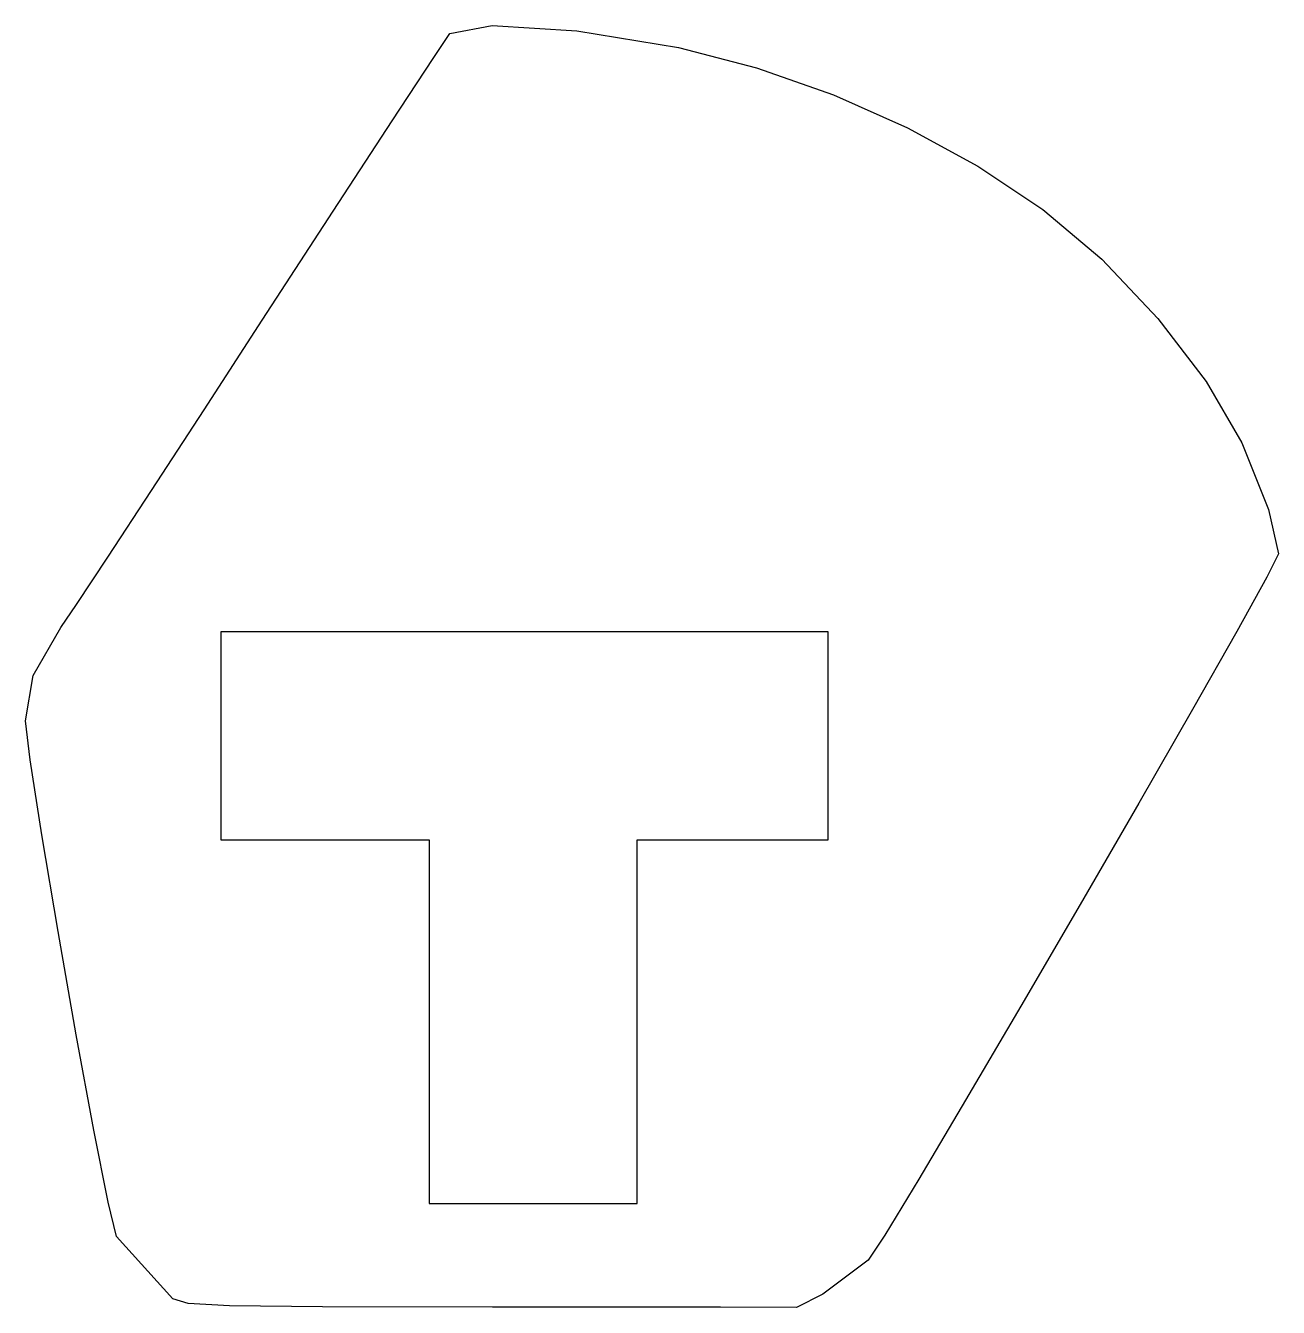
# Model space of a CAD drawing. Extents: x 23.7 to 95.9, y -74.2 to -0.3.
import ezdxf

# ---------------------------------------------------------------- set-up
doc = ezdxf.new("R2010")
doc.units = 0
doc.layers.get('0').update_dxf_attribs({"linetype": 'continuous'})

msp = doc.modelspace()

# ---------------------------------------------------------------- linework, layer by layer
at = {"color": 0}
for points in [[(32.139, -73.661), (28.893, -70.063), (28.41, -68.091), (27.587, -63.933), (26.574, -58.447), (25.524, -52.49), (24.588, -46.917), (23.915, -42.585), (23.657, -40.351), (24.085, -37.726), (25.68, -34.971), (26.584, -33.636), (28.393, -30.898), (30.911, -27.057), (33.944, -22.409), (37.296, -17.252), (41.381, -10.967), (44.782, -5.754), (47.144, -2.157), (48.113, -0.717), (50.546, -0.266), (55.418, -0.568), (61.284, -1.533), (65.79, -2.707), (70.214, -4.257), (74.485, -6.153), (78.532, -8.363), (82.284, -10.856), (85.679, -13.72), (88.912, -17.14), (91.699, -20.782), (93.755, -24.31), (95.296, -28.163), (95.859, -30.709), (95.194, -32.056), (93.461, -35.198), (90.918, -39.688), (87.825, -45.081), (84.441, -50.931), (81.025, -56.792), (77.834, -62.218), (75.13, -66.764), (73.169, -69.983), (72.212, -71.43), (69.609, -73.391), (68.079, -74.154), (63.699, -74.151), (59.318, -74.149), (54.937, -74.146), (50.556, -74.143), (40.758, -74.126), (35.409, -74.066), (33.029, -73.924), (32.139, -73.661)], [(58.909, -57.682), (58.909, -54.188), (58.909, -50.694), (58.909, -47.2), (61.659, -47.2), (64.409, -47.2), (67.159, -47.2), (69.909, -47.2), (69.909, -44.205), (69.909, -41.211), (69.909, -38.216), (69.909, -35.221), (65.534, -35.221), (61.159, -35.221), (56.784, -35.221), (52.408, -35.221), (48.033, -35.221), (43.658, -35.221), (39.283, -35.221), (34.908, -35.221), (34.908, -38.216), (34.908, -41.211), (34.908, -44.205), (34.908, -47.2), (37.908, -47.2), (40.908, -47.2), (43.908, -47.2), (46.908, -47.2), (46.908, -50.694), (46.908, -54.188), (46.908, -57.682), (46.908, -61.176), (46.908, -64.67), (46.908, -68.164), (49.908, -68.164), (52.908, -68.164), (55.909, -68.164), (58.909, -68.164), (58.909, -64.67), (58.909, -61.176)]]:
    msp.add_lwpolyline(points, close=True, dxfattribs=at)

doc.saveas('drawing.dxf')
